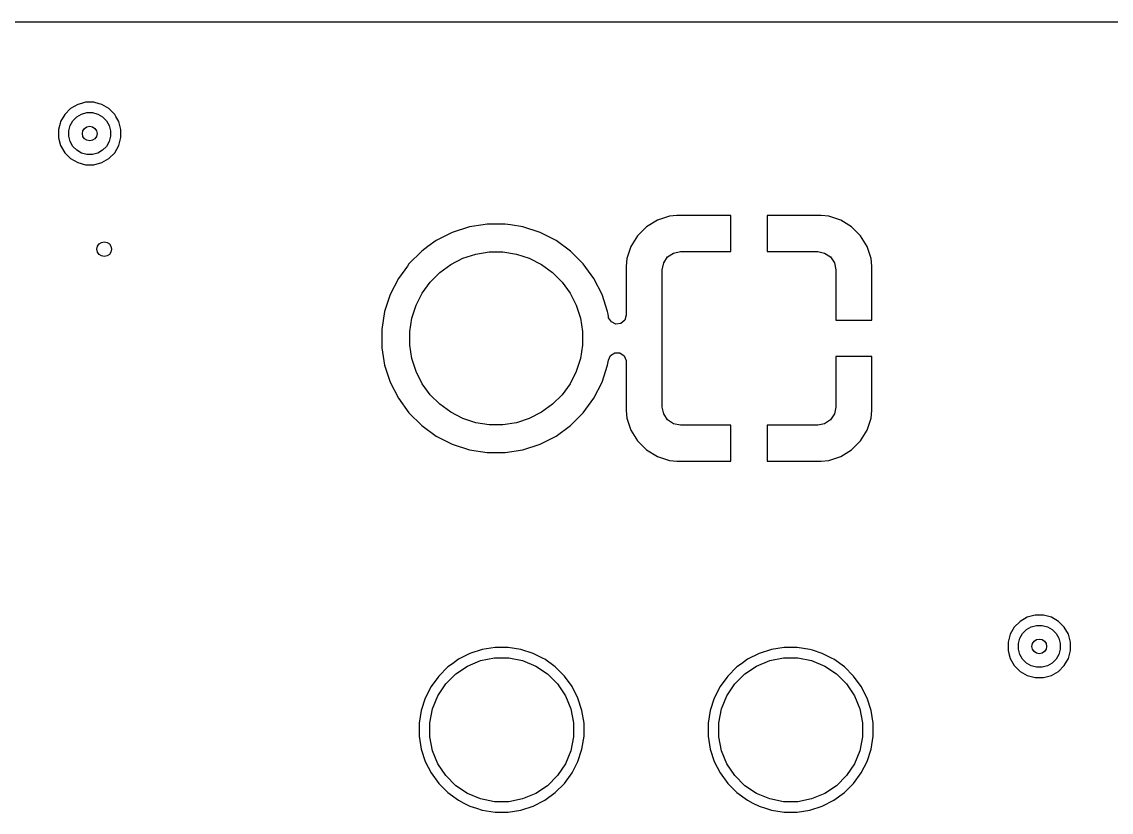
# Model space of a CAD drawing. Header units: inches. Extents: x 5.14 to 7.42, y -4.57 to -3.18.
# Drawn here: x 5.734 to 6.328, y -3.613 to -3.183 of the extents above; entities that cross this region are included whole.
import ezdxf

# ---------------------------------------------------------------- set-up
doc = ezdxf.new("R2010")
doc.units = ezdxf.units.IN
doc.header["$MEASUREMENT"] = 0
doc.layers.add('In1.Cu', color=91, linetype='CONTINUOUS', true_color=0x7fc87f)

msp = doc.modelspace()

# ---------------------------------------------------------------- linework, layer by layer
at = {"layer": 'In1.Cu', "linetype": 'CONTINUOUS'}
for p, q in [((5.69694, -3.18289), (7.4197, -3.18289)), ((5.76461, -3.2279), (5.76073, -3.23014)), ((5.76678, -3.22732), (5.76461, -3.2279)), ((5.76461, -3.2279), (5.76461, -3.2279)), ((5.76894, -3.22674), (5.76678, -3.22732)), ((5.77342, -3.22674), (5.76894, -3.22674)), ((5.77631, -3.22751), (5.77342, -3.22674)), ((5.77775, -3.2279), (5.77631, -3.22751)), ((5.78163, -3.23014), (5.77775, -3.2279)), ((5.77775, -3.2279), (5.77775, -3.2279)), ((5.75756, -3.23331), (5.75532, -3.23719)), ((5.76073, -3.23014), (5.75756, -3.23331)), ((5.75756, -3.23331), (5.75756, -3.23331)), ((5.76073, -3.23014), (5.76073, -3.23014)), ((5.76206, -3.23676), (5.76418, -3.23464)), ((5.76418, -3.23464), (5.76678, -3.23314)), ((5.76678, -3.23314), (5.76968, -3.23236)), ((5.76968, -3.23236), (5.77268, -3.23236)), ((5.77268, -3.23236), (5.77558, -3.23314)), ((5.77558, -3.23314), (5.77818, -3.23464)), ((5.77818, -3.23464), (5.7803, -3.23676)), ((5.7848, -3.23331), (5.78163, -3.23014)), ((5.78163, -3.23014), (5.78163, -3.23014)), ((5.78549, -3.2345), (5.7848, -3.23331)), ((5.7848, -3.23331), (5.7848, -3.23331)), ((5.78704, -3.23719), (5.78549, -3.2345)), ((5.75501, -3.23837), (5.75416, -3.24152)), ((5.75532, -3.23719), (5.75501, -3.23837)), ((5.75532, -3.23719), (5.75532, -3.23719)), ((5.75978, -3.24226), (5.76056, -3.23936)), ((5.76056, -3.23936), (5.76206, -3.23676)), ((5.7803, -3.23676), (5.78181, -3.23936)), ((5.78181, -3.23936), (5.78258, -3.24226)), ((5.7882, -3.24152), (5.78704, -3.23719)), ((5.75416, -3.24152), (5.75416, -3.246)), ((5.75416, -3.246), (5.75439, -3.24685)), ((5.75978, -3.24526), (5.75978, -3.24226)), ((5.76056, -3.24816), (5.75978, -3.24526)), ((5.78258, -3.24526), (5.78181, -3.24816)), ((5.78258, -3.24226), (5.78258, -3.24526)), ((5.78704, -3.25033), (5.7882, -3.246)), ((5.7882, -3.246), (5.7882, -3.24152)), ((5.75439, -3.24685), (5.75532, -3.25033)), ((5.75532, -3.25033), (5.75532, -3.25033)), ((5.75532, -3.25033), (5.75756, -3.25421)), ((5.76206, -3.25076), (5.76056, -3.24816)), ((5.76418, -3.25288), (5.76206, -3.25076)), ((5.7803, -3.25076), (5.77818, -3.25288)), ((5.78181, -3.24816), (5.7803, -3.25076)), ((5.7848, -3.25421), (5.78704, -3.25033)), ((5.75756, -3.25421), (5.75756, -3.25421)), ((5.75756, -3.25421), (5.75756, -3.25421)), ((5.75756, -3.25421), (5.76073, -3.25738)), ((5.76073, -3.25738), (5.76073, -3.25738)), ((5.76073, -3.25738), (5.76073, -3.25738)), ((5.76073, -3.25738), (5.76461, -3.25962)), ((5.76678, -3.25438), (5.76418, -3.25288)), ((5.76968, -3.25516), (5.76678, -3.25438)), ((5.77268, -3.25516), (5.76968, -3.25516)), ((5.77558, -3.25438), (5.77268, -3.25516)), ((5.77818, -3.25288), (5.77558, -3.25438)), ((5.77775, -3.25962), (5.78163, -3.25738)), ((5.78163, -3.25738), (5.7848, -3.25421)), ((5.76461, -3.25962), (5.76461, -3.25962)), ((5.76461, -3.25962), (5.76894, -3.26078)), ((5.76894, -3.26078), (5.76894, -3.26078)), ((5.76894, -3.26078), (5.77342, -3.26078)), ((5.77342, -3.26078), (5.77775, -3.25962)), ((5.77342, -3.26078), (5.77342, -3.26078)), ((5.98545, -3.29343), (5.97802, -3.2946)), ((5.9877, -3.29307), (5.98545, -3.29343)), ((5.9975, -3.29307), (5.9877, -3.29307)), ((6.00042, -3.29353), (5.9975, -3.29307)), ((6.00718, -3.2946), (6.00042, -3.29353)), ((6.08043, -3.29099), (6.07455, -3.29461)), ((6.08698, -3.28882), (6.08043, -3.29099)), ((6.08043, -3.29099), (6.08043, -3.29099)), ((6.09102, -3.28841), (6.08698, -3.28882)), ((6.08698, -3.28882), (6.08698, -3.28882)), ((6.12055, -3.28841), (6.09102, -3.28841)), ((6.12055, -3.30809), (6.12055, -3.28841)), ((6.16976, -3.28841), (6.14024, -3.28841)), ((6.14024, -3.28841), (6.14024, -3.30809)), ((6.17381, -3.28882), (6.16976, -3.28841)), ((6.18036, -3.29099), (6.17381, -3.28882)), ((6.17381, -3.28882), (6.17381, -3.28882)), ((6.18623, -3.29461), (6.18036, -3.29099)), ((6.18036, -3.29099), (6.18036, -3.29099)), ((5.9687, -3.29763), (5.95997, -3.30208)), ((5.97802, -3.2946), (5.9687, -3.29763)), ((6.0165, -3.29763), (6.00718, -3.2946)), ((6.00718, -3.2946), (6.00718, -3.2946)), ((6.00718, -3.2946), (6.00718, -3.2946)), ((6.02523, -3.30208), (6.0165, -3.29763)), ((6.06967, -3.29949), (6.06605, -3.30537)), ((6.07455, -3.29461), (6.06967, -3.29949)), ((6.19111, -3.29949), (6.18623, -3.29461)), ((6.19474, -3.30537), (6.19111, -3.29949)), ((5.95544, -3.30537), (5.95204, -3.30784)), ((5.95997, -3.30208), (5.95544, -3.30537)), ((6.03316, -3.30784), (6.02523, -3.30208)), ((6.06605, -3.30537), (6.06388, -3.31192)), ((6.06605, -3.30537), (6.06605, -3.30537)), ((6.19691, -3.31192), (6.19474, -3.30537)), ((6.19474, -3.30537), (6.19474, -3.30537)), ((5.95204, -3.30784), (5.94511, -3.31477)), ((5.95204, -3.30784), (5.95204, -3.30784)), ((5.95204, -3.30784), (5.95204, -3.30784)), ((5.96791, -3.31505), (5.97452, -3.31169)), ((5.97452, -3.31169), (5.98157, -3.3094)), ((5.98157, -3.3094), (5.98889, -3.30824)), ((5.98889, -3.30824), (5.99631, -3.30824)), ((5.99631, -3.30824), (6.00363, -3.3094)), ((6.00363, -3.3094), (6.01068, -3.31169)), ((6.01068, -3.31169), (6.01728, -3.31505)), ((6.04009, -3.31477), (6.03316, -3.30784)), ((6.06388, -3.31192), (6.06346, -3.31597)), ((6.06388, -3.31192), (6.06388, -3.31192)), ((6.0839, -3.31417), (6.08603, -3.31097)), ((6.08603, -3.31097), (6.08923, -3.30884)), ((6.08923, -3.30884), (6.09299, -3.30809)), ((6.09299, -3.30809), (6.12055, -3.30809)), ((6.14024, -3.30809), (6.1678, -3.30809)), ((6.1678, -3.30809), (6.17156, -3.30884)), ((6.17156, -3.30884), (6.17476, -3.31097)), ((6.17476, -3.31097), (6.17689, -3.31417)), ((6.19732, -3.31597), (6.19691, -3.31192)), ((6.19691, -3.31192), (6.19691, -3.31192)), ((5.94427, -3.31593), (5.93935, -3.3227)), ((5.94511, -3.31477), (5.94427, -3.31593)), ((5.94511, -3.31477), (5.94511, -3.31477)), ((5.94511, -3.31477), (5.94511, -3.31477)), ((5.96192, -3.31941), (5.96791, -3.31505)), ((6.01728, -3.31505), (6.02328, -3.31941)), ((6.04585, -3.3227), (6.04009, -3.31477)), ((6.06346, -3.31597), (6.06346, -3.34272)), ((6.08315, -3.31793), (6.0839, -3.31417)), ((6.17689, -3.31417), (6.17764, -3.31793)), ((6.19732, -3.32404), (6.19732, -3.31597)), ((6.19732, -3.31597), (6.19732, -3.31597)), ((5.93935, -3.3227), (5.9349, -3.33143)), ((5.95667, -3.32465), (5.96192, -3.31941)), ((6.02328, -3.31941), (6.02852, -3.32465)), ((6.0503, -3.33143), (6.04585, -3.3227)), ((6.08315, -3.39274), (6.08315, -3.31793)), ((6.17764, -3.31793), (6.17764, -3.34549)), ((5.95232, -3.33065), (5.95667, -3.32465)), ((6.02852, -3.32465), (6.03288, -3.33065)), ((6.19732, -3.34549), (6.19732, -3.32404)), ((5.9349, -3.33143), (5.93187, -3.34075)), ((5.94895, -3.33726), (5.95232, -3.33065)), ((6.03288, -3.33065), (6.03625, -3.33726)), ((6.05333, -3.34075), (6.0503, -3.33143)), ((5.93187, -3.34075), (5.93033, -3.35043)), ((5.94666, -3.34431), (5.94895, -3.33726)), ((6.03625, -3.33726), (6.03854, -3.34431)), ((6.05355, -3.34214), (6.05333, -3.34075)), ((5.9455, -3.35163), (5.94666, -3.34431)), ((6.03854, -3.34431), (6.0397, -3.35163)), ((6.05376, -3.34348), (6.05355, -3.34214)), ((6.0539, -3.34409), (6.05376, -3.34348)), ((6.05539, -3.34641), (6.0539, -3.34409)), ((6.05789, -3.34755), (6.05539, -3.34641)), ((6.06061, -3.34716), (6.05789, -3.34755)), ((6.06269, -3.34536), (6.06061, -3.34716)), ((6.06346, -3.34272), (6.06269, -3.34536)), ((6.17764, -3.34549), (6.19732, -3.34549)), ((5.93033, -3.35043), (5.93033, -3.36023)), ((5.9455, -3.35904), (5.9455, -3.35163)), ((6.0397, -3.35163), (6.0397, -3.35904)), ((5.94666, -3.36636), (5.9455, -3.35904)), ((6.0397, -3.35904), (6.03854, -3.36636)), ((5.93033, -3.36023), (5.93037, -3.36045)), ((5.93037, -3.36045), (5.93187, -3.36991)), ((6.05376, -3.36719), (6.05494, -3.3647)), ((6.05494, -3.3647), (6.05727, -3.36325)), ((6.05727, -3.36325), (6.06003, -3.36329)), ((6.06003, -3.36329), (6.06232, -3.36481)), ((6.06232, -3.36481), (6.06342, -3.36733)), ((6.19732, -3.36518), (6.17764, -3.36518)), ((6.17764, -3.36518), (6.17764, -3.39274)), ((6.19732, -3.3947), (6.19732, -3.36518)), ((5.93187, -3.36991), (5.93187, -3.36991)), ((5.93187, -3.36991), (5.93187, -3.36991)), ((5.93187, -3.36991), (5.9349, -3.37924)), ((5.94895, -3.37341), (5.94666, -3.36636)), ((6.03854, -3.36636), (6.03625, -3.37341)), ((6.0503, -3.37924), (6.05333, -3.36991)), ((6.05333, -3.36991), (6.05376, -3.36719)), ((6.06342, -3.36733), (6.06346, -3.36795)), ((6.06346, -3.36795), (6.06346, -3.3947)), ((5.95232, -3.38002), (5.94895, -3.37341)), ((6.03625, -3.37341), (6.03288, -3.38002)), ((5.9349, -3.37924), (5.93935, -3.38797)), ((5.95667, -3.38602), (5.95232, -3.38002)), ((6.03288, -3.38002), (6.02852, -3.38602)), ((6.04585, -3.38797), (6.0503, -3.37924)), ((5.93935, -3.38797), (5.94511, -3.3959)), ((5.96192, -3.39126), (5.95667, -3.38602)), ((6.02852, -3.38602), (6.02328, -3.39126)), ((6.04009, -3.3959), (6.04585, -3.38797)), ((5.96791, -3.39562), (5.96192, -3.39126)), ((6.02328, -3.39126), (6.01728, -3.39562)), ((6.06346, -3.3947), (6.06388, -3.39875)), ((6.0839, -3.3965), (6.08315, -3.39274)), ((6.17764, -3.39274), (6.17689, -3.3965)), ((6.19691, -3.39875), (6.19732, -3.3947)), ((6.19732, -3.3947), (6.19732, -3.3947)), ((5.94511, -3.3959), (5.95204, -3.40283)), ((5.97452, -3.39898), (5.96791, -3.39562)), ((5.98157, -3.40127), (5.97452, -3.39898)), ((6.01068, -3.39898), (6.00363, -3.40127)), ((6.01728, -3.39562), (6.01068, -3.39898)), ((6.03316, -3.40283), (6.04009, -3.3959)), ((6.06388, -3.39875), (6.06388, -3.39875)), ((6.06388, -3.39875), (6.06605, -3.4053)), ((6.08603, -3.3997), (6.0839, -3.3965)), ((6.08923, -3.40183), (6.08603, -3.3997)), ((6.17476, -3.3997), (6.17156, -3.40183)), ((6.17689, -3.3965), (6.17476, -3.3997)), ((6.19474, -3.4053), (6.19691, -3.39875)), ((6.19691, -3.39875), (6.19691, -3.39875)), ((5.95204, -3.40283), (5.95997, -3.40859)), ((5.98889, -3.40243), (5.98157, -3.40127)), ((5.99631, -3.40243), (5.98889, -3.40243)), ((6.00363, -3.40127), (5.99631, -3.40243)), ((6.02523, -3.40859), (6.03316, -3.40283)), ((6.06605, -3.4053), (6.06605, -3.4053)), ((6.06605, -3.4053), (6.06967, -3.41118)), ((6.09299, -3.40258), (6.08923, -3.40183)), ((6.12055, -3.40258), (6.09299, -3.40258)), ((6.12055, -3.42226), (6.12055, -3.40258)), ((6.1678, -3.40258), (6.14024, -3.40258)), ((6.14024, -3.40258), (6.14024, -3.42226)), ((6.17156, -3.40183), (6.1678, -3.40258)), ((6.19111, -3.41118), (6.19474, -3.4053)), ((6.19474, -3.4053), (6.19474, -3.4053)), ((5.95997, -3.40859), (5.9687, -3.41304)), ((6.0165, -3.41304), (6.02523, -3.40859)), ((6.06967, -3.41118), (6.07455, -3.41606)), ((6.18623, -3.41606), (6.19111, -3.41118)), ((5.9687, -3.41304), (5.97802, -3.41607)), ((5.97802, -3.41607), (5.9877, -3.4176)), ((5.9877, -3.4176), (5.9877, -3.4176)), ((5.9877, -3.4176), (5.9975, -3.4176)), ((5.9975, -3.4176), (6.00718, -3.41607)), ((5.9975, -3.4176), (5.9975, -3.4176)), ((6.00718, -3.41607), (6.0165, -3.41304)), ((6.07455, -3.41606), (6.08043, -3.41968)), ((6.18036, -3.41968), (6.18623, -3.41606)), ((6.08043, -3.41968), (6.08043, -3.41968)), ((6.08043, -3.41968), (6.08698, -3.42185)), ((6.08698, -3.42185), (6.08698, -3.42185)), ((6.08698, -3.42185), (6.09102, -3.42226)), ((6.09102, -3.42226), (6.09102, -3.42226)), ((6.09102, -3.42226), (6.12055, -3.42226)), ((6.14024, -3.42226), (6.16976, -3.42226)), ((6.16976, -3.42226), (6.17381, -3.42185)), ((6.16976, -3.42226), (6.16976, -3.42226)), ((6.17381, -3.42185), (6.18036, -3.41968)), ((6.17381, -3.42185), (6.17381, -3.42185)), ((6.18036, -3.41968), (6.18036, -3.41968)), ((6.28197, -3.50727), (6.27809, -3.50951)), ((6.28414, -3.50669), (6.28197, -3.50727)), ((6.28197, -3.50727), (6.28197, -3.50727)), ((6.2863, -3.50611), (6.28414, -3.50669)), ((6.29078, -3.50611), (6.2863, -3.50611)), ((6.29367, -3.50688), (6.29078, -3.50611)), ((6.29511, -3.50727), (6.29367, -3.50688)), ((6.29899, -3.50951), (6.29511, -3.50727)), ((6.29511, -3.50727), (6.29511, -3.50727)), ((6.27492, -3.51268), (6.27268, -3.51656)), ((6.27809, -3.50951), (6.27492, -3.51268)), ((6.27492, -3.51268), (6.27492, -3.51268)), ((6.27809, -3.50951), (6.27809, -3.50951)), ((6.28154, -3.51401), (6.28414, -3.51251)), ((6.28414, -3.51251), (6.28704, -3.51173)), ((6.28704, -3.51173), (6.29004, -3.51173)), ((6.29004, -3.51173), (6.29294, -3.51251)), ((6.29294, -3.51251), (6.29554, -3.51401)), ((6.30216, -3.51268), (6.29899, -3.50951)), ((6.29899, -3.50951), (6.29899, -3.50951)), ((6.3044, -3.51656), (6.30216, -3.51268)), ((6.30216, -3.51268), (6.30216, -3.51268)), ((6.27191, -3.51945), (6.27152, -3.52089)), ((6.27268, -3.51656), (6.27191, -3.51945)), ((6.27268, -3.51656), (6.27268, -3.51656)), ((6.27714, -3.52163), (6.27792, -3.51873)), ((6.27792, -3.51873), (6.27942, -3.51613)), ((6.27942, -3.51613), (6.28154, -3.51401)), ((6.29554, -3.51401), (6.29767, -3.51613)), ((6.29767, -3.51613), (6.29917, -3.51873)), ((6.29917, -3.51873), (6.29995, -3.52163)), ((6.30556, -3.52089), (6.3044, -3.51656)), ((6.3044, -3.51656), (6.3044, -3.51656)), ((5.98508, -3.52478), (5.97836, -3.52696)), ((5.99206, -3.52367), (5.98508, -3.52478)), ((5.99912, -3.52367), (5.99206, -3.52367)), ((5.99206, -3.52367), (5.99206, -3.52367)), ((6.0061, -3.52478), (5.99912, -3.52367)), ((5.99912, -3.52367), (5.99912, -3.52367)), ((6.01282, -3.52696), (6.0061, -3.52478)), ((6.14256, -3.52478), (6.13584, -3.52696)), ((6.14954, -3.52367), (6.14256, -3.52478)), ((6.1566, -3.52367), (6.14954, -3.52367)), ((6.14954, -3.52367), (6.14954, -3.52367)), ((6.16358, -3.52478), (6.1566, -3.52367)), ((6.1566, -3.52367), (6.1566, -3.52367)), ((6.16492, -3.52521), (6.16358, -3.52478)), ((6.1703, -3.52696), (6.16492, -3.52521)), ((6.27152, -3.52089), (6.27152, -3.52537)), ((6.27152, -3.52537), (6.27195, -3.52696)), ((6.27714, -3.52463), (6.27714, -3.52163)), ((6.27792, -3.52753), (6.27714, -3.52463)), ((6.29995, -3.52463), (6.29917, -3.52753)), ((6.29995, -3.52163), (6.29995, -3.52463)), ((6.3044, -3.5297), (6.30556, -3.52537)), ((6.30556, -3.52537), (6.30556, -3.52089)), ((5.97206, -3.53017), (5.9688, -3.53254)), ((5.97836, -3.52696), (5.97206, -3.53017)), ((5.97703, -3.53384), (5.98416, -3.53089)), ((5.98416, -3.53089), (5.99173, -3.52938)), ((5.99173, -3.52938), (5.99945, -3.52938)), ((5.99945, -3.52938), (6.00702, -3.53089)), ((6.00702, -3.53089), (6.01415, -3.53384)), ((6.01819, -3.5297), (6.01282, -3.52696)), ((6.01912, -3.53017), (6.01819, -3.5297)), ((6.02483, -3.53432), (6.01912, -3.53017)), ((6.12954, -3.53017), (6.12628, -3.53254)), ((6.13584, -3.52696), (6.12954, -3.53017)), ((6.13451, -3.53384), (6.14164, -3.53089)), ((6.14164, -3.53089), (6.14921, -3.52938)), ((6.14921, -3.52938), (6.15693, -3.52938)), ((6.15693, -3.52938), (6.1645, -3.53089)), ((6.1645, -3.53089), (6.17163, -3.53384)), ((6.17567, -3.5297), (6.1703, -3.52696)), ((6.1766, -3.53017), (6.17567, -3.5297)), ((6.18231, -3.53432), (6.1766, -3.53017)), ((6.27195, -3.52696), (6.27268, -3.5297)), ((6.27268, -3.5297), (6.27268, -3.5297)), ((6.27268, -3.5297), (6.27492, -3.53358)), ((6.27942, -3.53013), (6.27792, -3.52753)), ((6.28154, -3.53225), (6.27942, -3.53013)), ((6.29767, -3.53013), (6.29554, -3.53225)), ((6.29917, -3.52753), (6.29767, -3.53013)), ((6.30216, -3.53358), (6.3044, -3.5297)), ((5.96635, -3.53432), (5.96135, -3.53932)), ((5.9688, -3.53254), (5.96635, -3.53432)), ((5.96635, -3.53432), (5.96635, -3.53432)), ((5.96635, -3.53432), (5.96635, -3.53432)), ((5.97061, -3.53813), (5.97703, -3.53384)), ((6.01415, -3.53384), (6.02057, -3.53813)), ((6.02983, -3.53932), (6.02483, -3.53432)), ((6.12383, -3.53432), (6.11883, -3.53932)), ((6.12628, -3.53254), (6.12383, -3.53432)), ((6.12383, -3.53432), (6.12383, -3.53432)), ((6.12383, -3.53432), (6.12383, -3.53432)), ((6.12809, -3.53813), (6.13451, -3.53384)), ((6.17163, -3.53384), (6.17805, -3.53813)), ((6.18731, -3.53932), (6.18231, -3.53432)), ((6.27492, -3.53358), (6.27492, -3.53358)), ((6.27492, -3.53358), (6.27492, -3.53358)), ((6.27492, -3.53358), (6.27809, -3.53675)), ((6.27809, -3.53675), (6.27809, -3.53675)), ((6.27809, -3.53675), (6.27809, -3.53675)), ((6.27809, -3.53675), (6.28197, -3.53899)), ((6.28414, -3.53375), (6.28154, -3.53225)), ((6.28704, -3.53453), (6.28414, -3.53375)), ((6.29004, -3.53453), (6.28704, -3.53453)), ((6.29294, -3.53375), (6.29004, -3.53453)), ((6.29554, -3.53225), (6.29294, -3.53375)), ((6.29511, -3.53899), (6.29899, -3.53675)), ((6.29899, -3.53675), (6.30216, -3.53358)), ((5.96075, -3.54015), (5.9572, -3.54504)), ((5.96135, -3.53932), (5.96075, -3.54015)), ((5.96135, -3.53932), (5.96135, -3.53932)), ((5.96135, -3.53932), (5.96135, -3.53932)), ((5.96516, -3.54359), (5.97061, -3.53813)), ((6.02057, -3.53813), (6.02602, -3.54359)), ((6.03398, -3.54504), (6.02983, -3.53932)), ((6.11823, -3.54015), (6.11468, -3.54504)), ((6.11883, -3.53932), (6.11823, -3.54015)), ((6.11883, -3.53932), (6.11883, -3.53932)), ((6.11883, -3.53932), (6.11883, -3.53932)), ((6.12264, -3.54359), (6.12809, -3.53813)), ((6.17805, -3.53813), (6.1835, -3.54359)), ((6.19146, -3.54504), (6.18731, -3.53932)), ((6.28197, -3.53899), (6.28197, -3.53899)), ((6.28197, -3.53899), (6.2863, -3.54015)), ((6.2863, -3.54015), (6.2863, -3.54015)), ((6.2863, -3.54015), (6.29078, -3.54015)), ((6.29078, -3.54015), (6.29511, -3.53899)), ((6.29078, -3.54015), (6.29078, -3.54015)), ((5.9572, -3.54504), (5.95399, -3.55133)), ((5.96087, -3.55), (5.96516, -3.54359)), ((6.02602, -3.54359), (6.03031, -3.55)), ((6.03719, -3.55133), (6.03398, -3.54504)), ((6.11468, -3.54504), (6.11147, -3.55133)), ((6.11835, -3.55), (6.12264, -3.54359)), ((6.1835, -3.54359), (6.18779, -3.55)), ((6.19467, -3.55133), (6.19146, -3.54504)), ((5.95399, -3.55133), (5.95181, -3.55805)), ((5.95792, -3.55713), (5.96087, -3.55)), ((6.03031, -3.55), (6.03327, -3.55713)), ((6.03938, -3.55805), (6.03719, -3.55133)), ((6.11147, -3.55133), (6.10929, -3.55805)), ((6.1154, -3.55713), (6.11835, -3.55)), ((6.18779, -3.55), (6.19075, -3.55713)), ((6.19686, -3.55805), (6.19467, -3.55133)), ((5.95181, -3.55805), (5.9507, -3.56503)), ((5.95641, -3.5647), (5.95792, -3.55713)), ((6.03327, -3.55713), (6.03477, -3.5647)), ((6.04048, -3.56503), (6.03938, -3.55805)), ((6.10929, -3.55805), (6.10818, -3.56503)), ((6.11389, -3.5647), (6.1154, -3.55713)), ((6.19075, -3.55713), (6.19225, -3.5647)), ((6.19796, -3.56503), (6.19686, -3.55805)), ((5.9507, -3.56503), (5.9507, -3.5721)), ((5.95641, -3.57242), (5.95641, -3.5647)), ((6.03477, -3.5647), (6.03477, -3.57242)), ((6.04048, -3.5721), (6.04048, -3.56503)), ((6.10818, -3.56503), (6.10818, -3.5721)), ((6.11389, -3.57242), (6.11389, -3.5647)), ((6.19225, -3.5647), (6.19225, -3.57242)), ((6.19796, -3.5721), (6.19796, -3.56503)), ((5.9507, -3.5721), (5.95181, -3.57907)), ((5.95792, -3.57999), (5.95641, -3.57242)), ((6.03477, -3.57242), (6.03327, -3.57999)), ((6.03938, -3.57907), (6.04048, -3.5721)), ((6.10818, -3.5721), (6.10929, -3.57907)), ((6.1154, -3.57999), (6.11389, -3.57242)), ((6.19225, -3.57242), (6.19075, -3.57999)), ((6.19686, -3.57907), (6.19796, -3.5721)), ((5.95181, -3.57907), (5.95399, -3.58579)), ((6.03719, -3.58579), (6.03938, -3.57907)), ((6.10929, -3.57907), (6.11147, -3.58579)), ((6.19467, -3.58579), (6.19686, -3.57907)), ((5.96087, -3.58712), (5.95792, -3.57999)), ((6.03327, -3.57999), (6.03031, -3.58712)), ((6.11835, -3.58712), (6.1154, -3.57999)), ((6.19075, -3.57999), (6.18779, -3.58712)), ((5.95399, -3.58579), (5.9572, -3.59209)), ((5.96516, -3.59354), (5.96087, -3.58712)), ((6.03031, -3.58712), (6.02602, -3.59354)), ((6.03398, -3.59209), (6.03719, -3.58579)), ((6.11147, -3.58579), (6.11468, -3.59209)), ((6.12264, -3.59354), (6.11835, -3.58712)), ((6.18779, -3.58712), (6.1835, -3.59354)), ((6.19146, -3.59209), (6.19467, -3.58579)), ((5.9572, -3.59209), (5.96135, -3.59781)), ((5.97061, -3.599), (5.96516, -3.59354)), ((6.02602, -3.59354), (6.02057, -3.599)), ((6.02983, -3.59781), (6.03398, -3.59209)), ((6.11468, -3.59209), (6.11883, -3.59781)), ((6.12809, -3.599), (6.12264, -3.59354)), ((6.1835, -3.59354), (6.17805, -3.599)), ((6.18731, -3.59781), (6.19146, -3.59209)), ((5.96135, -3.59781), (5.96635, -3.6028)), ((5.96635, -3.6028), (5.97206, -3.60696)), ((5.97703, -3.60328), (5.97061, -3.599)), ((6.02057, -3.599), (6.01415, -3.60328)), ((6.01912, -3.60696), (6.02483, -3.6028)), ((6.02483, -3.6028), (6.02983, -3.59781)), ((6.11883, -3.59781), (6.12383, -3.6028)), ((6.12383, -3.6028), (6.12954, -3.60696)), ((6.13451, -3.60328), (6.12809, -3.599)), ((6.17805, -3.599), (6.17163, -3.60328)), ((6.1766, -3.60696), (6.18231, -3.6028)), ((6.18231, -3.6028), (6.18731, -3.59781)), ((5.97206, -3.60696), (5.97504, -3.60847)), ((5.97504, -3.60847), (5.97836, -3.61016)), ((5.98416, -3.60624), (5.97703, -3.60328)), ((5.99173, -3.60774), (5.98416, -3.60624)), ((5.99945, -3.60774), (5.99173, -3.60774)), ((6.00702, -3.60624), (5.99945, -3.60774)), ((6.01415, -3.60328), (6.00702, -3.60624)), ((6.01282, -3.61016), (6.01912, -3.60696)), ((6.12954, -3.60696), (6.13252, -3.60847)), ((6.13252, -3.60847), (6.13584, -3.61016)), ((6.14164, -3.60624), (6.13451, -3.60328)), ((6.14921, -3.60774), (6.14164, -3.60624)), ((6.15693, -3.60774), (6.14921, -3.60774)), ((6.1645, -3.60624), (6.15693, -3.60774)), ((6.17163, -3.60328), (6.1645, -3.60624)), ((6.1703, -3.61016), (6.1766, -3.60696)), ((5.97836, -3.61016), (5.97836, -3.61016)), ((5.97836, -3.61016), (5.97836, -3.61016)), ((5.97836, -3.61016), (5.98196, -3.61133)), ((5.98196, -3.61133), (5.98508, -3.61235)), ((5.98508, -3.61235), (5.99206, -3.61345)), ((5.99206, -3.61345), (5.99206, -3.61345)), ((5.99206, -3.61345), (5.99912, -3.61345)), ((5.99912, -3.61345), (6.0061, -3.61235)), ((6.0061, -3.61235), (6.01282, -3.61016)), ((6.13584, -3.61016), (6.13584, -3.61016)), ((6.13584, -3.61016), (6.13584, -3.61016)), ((6.13584, -3.61016), (6.13944, -3.61133)), ((6.13944, -3.61133), (6.14256, -3.61235)), ((6.14256, -3.61235), (6.14954, -3.61345)), ((6.14954, -3.61345), (6.14954, -3.61345)), ((6.14954, -3.61345), (6.1566, -3.61345)), ((6.1566, -3.61345), (6.16358, -3.61235)), ((6.16358, -3.61235), (6.1703, -3.61016))]:
    msp.add_line(p, q, dxfattribs=at)
at = {"layer": 'In1.Cu'}
for centre in [(5.77118, -3.24376), (5.77906, -3.30675), (6.28854, -3.52313)]:
    msp.add_circle(centre, 0.004, dxfattribs=at)

doc.saveas('drawing.dxf')
